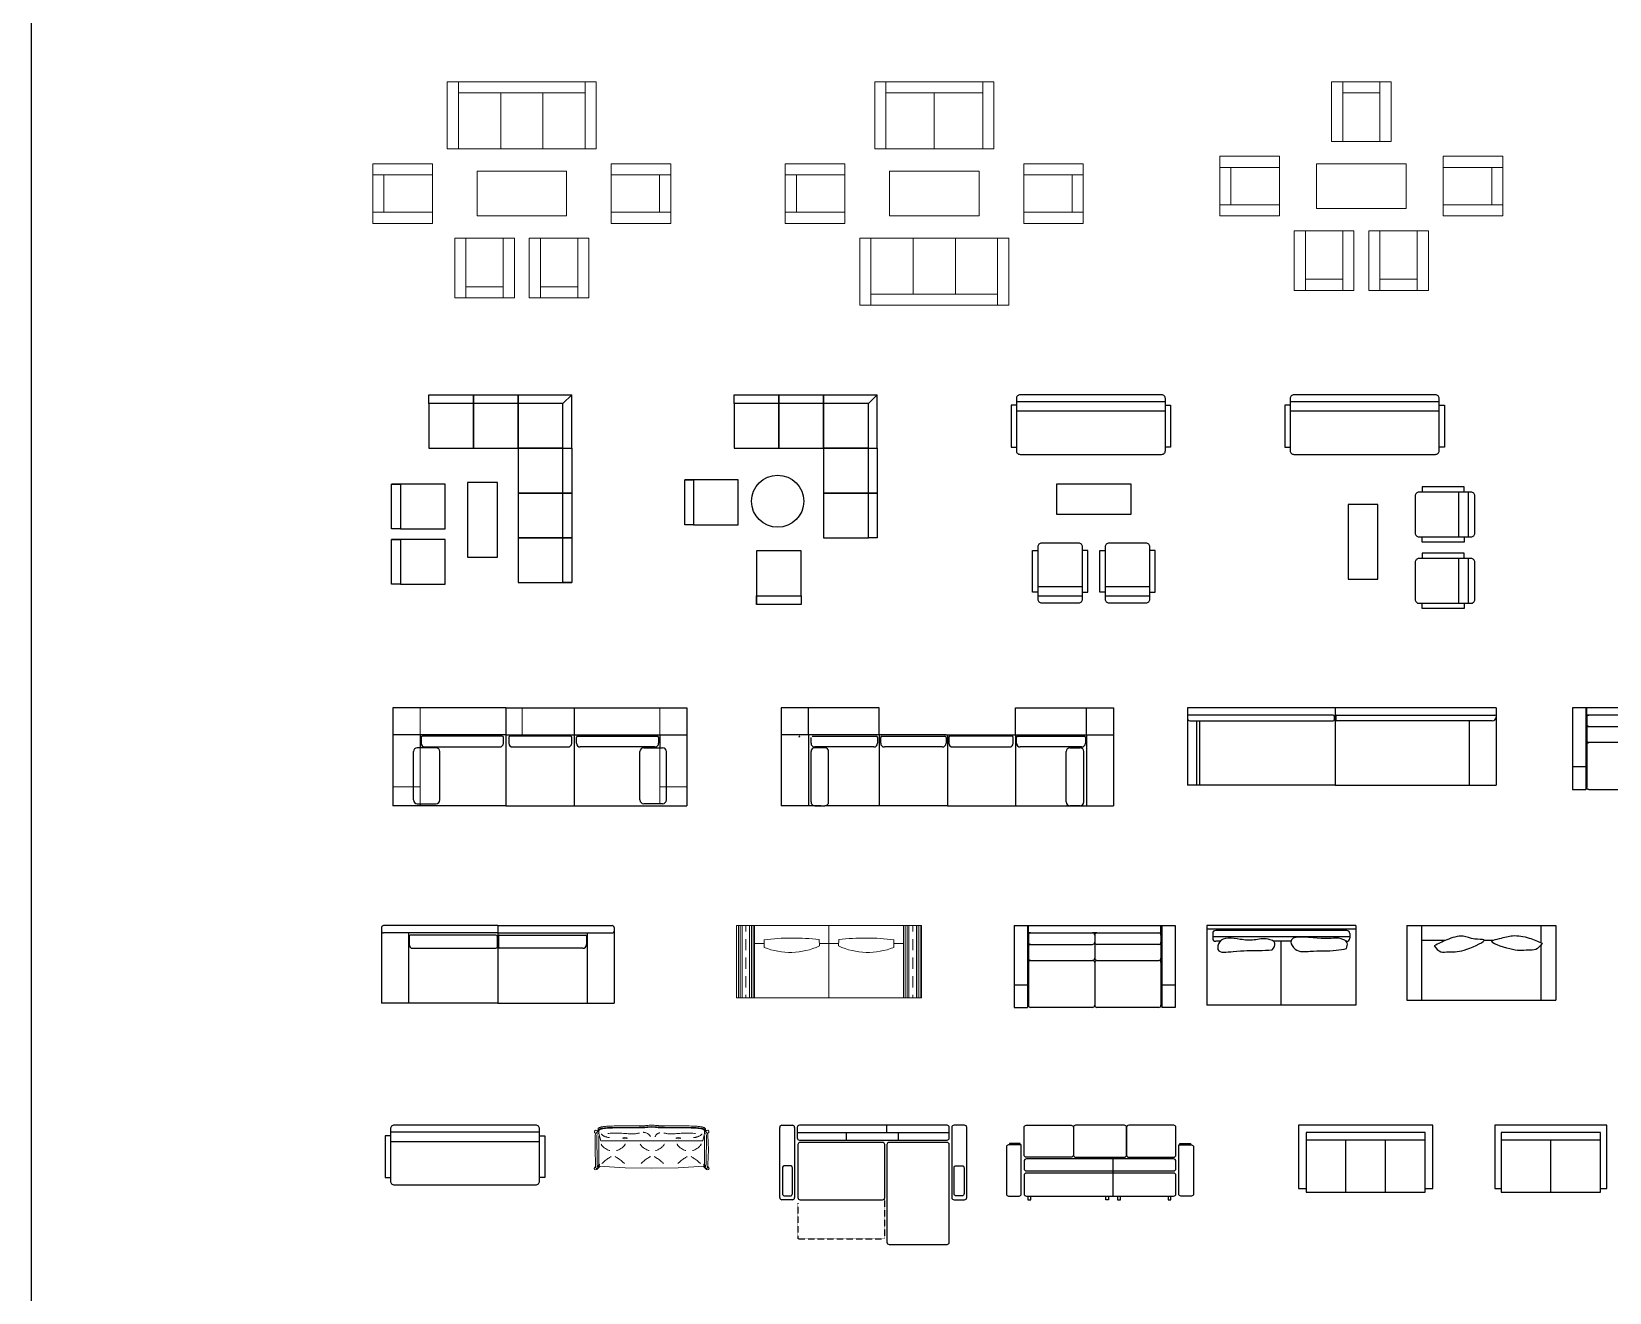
# Model space of a CAD drawing. Header units: millimetres. Extents: x 3103 to 179340, y -10977 to 70536.
# Drawn here: x 136416 to 157594, y 20307 to 37230 of the extents above; entities that cross this region are included whole.
import ezdxf

# ---------------------------------------------------------------- set-up
doc = ezdxf.new("R2010")
doc.units = ezdxf.units.MM
doc.header["$LTSCALE"] = 0.5
doc.linetypes.add('HIDDEN', pattern=[0.375, 0.25, -0.125])
doc.linetypes.add('JIS_02_2.0', pattern=[3, 2, -1])
doc.layers.add('AS-02', color=11, linetype='Continuous')
doc.layers.add('MEBEL', color=1, linetype='Continuous')
doc.layers.add('Интерьер - Мебель_Ном_пера__4', color=7, linetype='Continuous', lineweight=20, true_color=0x029e21)

# ---------------------------------------------------------------- blocks, each defined once
blk = doc.blocks.new('ZO_12')
at = {"layer": 'AS-02', "color": 11}
for p, q in [((-1919, 0), (-1319, 0)), ((-1919, -119), (-1919, 0)), ((-1319, -119), (-1319, 0)), ((-1319, 0), (-719, 0)), ((-1319, 0), (-1319, -119)), ((-719, -119), (-719, 0)), ((-719, 0), (0, 0)), ((-719, 0), (-719, -119)), ((0, 0), (-119, -119)), ((0, -719), (0, 0)), ((-119, -719), (0, -719)), ((-119, -719), (0, -719)), ((0, -719), (0, -1319)), ((-2584, -1744), (-2584, -1144)), ((-2584, -1144), (-2465, -1144)), ((-2465, -1144), (-2584, -1144)), ((-119, -1319), (0, -1319)), ((-119, -1319), (0, -1319)), ((0, -1319), (-119, -1319)), ((0, -1319), (0, -1919)), ((-2465, -1744), (-2584, -1744)), ((0, -1919), (-119, -1919)), ((-1622, -2697), (-1622, -2816)), ((-1622, -2816), (-1622, -2697)), ((-1022, -2697), (-1022, -2816)), ((-1022, -2816), (-1622, -2816))]:
    blk.add_line(p, q, dxfattribs=at)
for points in [[(-1919, -719), (-1319, -719), (-1319, -119), (-1919, -119)], [(-1319, -719), (-719, -719), (-719, -119), (-1319, -119)], [(-719, -719), (-119, -719), (-119, -119), (-719, -119)], [(-719, -719), (-719, -1319), (-119, -1319), (-119, -719)], [(-1865, -1744), (-1865, -1144), (-2465, -1144), (-2465, -1744)], [(-719, -1319), (-719, -1919), (-119, -1919), (-119, -1319)], [(-1022, -2097), (-1622, -2097), (-1622, -2697), (-1022, -2697)]]:
    blk.add_lwpolyline(points, close=True, dxfattribs=at)
blk.add_circle((-1336, -1429), 350, dxfattribs=at)
blk = doc.blocks.new('ZO_14')
at = {"layer": 'AS-02', "color": 11}
for p, q in [((-1071, -142), (-1071, -704)), ((-1000, -142), (-1071, -142)), ((-1000, -90), (1000, -90)), ((1000, -142), (1071, -142)), ((1071, -142), (1071, -704)), ((-1000, -218), (1000, -218)), ((-1071, -704), (-1000, -704)), ((1071, -704), (1000, -704)), ((773, -1236), (773, -1307)), ((1335, -1236), (773, -1236)), ((1335, -1307), (1335, -1236)), ((1260, -1307), (1260, -1907)), ((1388, -1307), (1388, -1907)), ((773, -1977), (773, -1907)), ((1335, -1977), (773, -1977)), ((1335, -1907), (1335, -1977)), ((1335, -2128), (773, -2128)), ((773, -2128), (773, -2199)), ((1260, -2199), (1260, -2799)), ((1335, -2199), (1335, -2128)), ((1388, -2199), (1388, -2799)), ((773, -2870), (773, -2799)), ((1335, -2870), (773, -2870)), ((1335, -2799), (1335, -2870))]:
    blk.add_line(p, q, dxfattribs=at)
for points in [[(-1000, -50), (-1000, -750, 0.414214), (-950, -800), (950, -800, 0.414214), (1000, -750), (1000, -50, 0.414214), (950, 0), (-950, 0, 0.414214)], [(1428, -1307), (728, -1307, 0.414214), (678, -1357), (678, -1857, 0.414214), (728, -1907), (1428, -1907, 0.414214), (1478, -1857), (1478, -1357, 0.414214)], [(1428, -2199), (728, -2199, 0.414214), (678, -2249), (678, -2749, 0.414214), (728, -2799), (1428, -2799, 0.414214), (1478, -2749), (1478, -2249, 0.414214)]]:
    blk.add_lwpolyline(points, format="xyb", close=True, dxfattribs=at)
blk.add_lwpolyline([(-223, -2475), (177, -2475), (177, -1475), (-223, -1475)], close=True, dxfattribs=at)
blk = doc.blocks.new('ZO_2')
at = {"layer": 'AS-02', "color": 11}
for p, q in [((-1000, -142), (-1071, -142)), ((-1071, -142), (-1071, -704)), ((-1000, -90), (1000, -90)), ((1000, -142), (1071, -142)), ((1071, -142), (1071, -704)), ((-1000, -218), (1000, -218)), ((-1071, -704), (-1000, -704)), ((1071, -704), (1000, -704))]:
    blk.add_line(p, q, dxfattribs=at)
blk.add_lwpolyline([(-1000, -50), (-1000, -750, 0.414214), (-950, -800), (950, -800, 0.414214), (1000, -750), (1000, -50, 0.414214), (950, 0), (-950, 0, 0.414214)], format="xyb", close=True, dxfattribs=at)
blk = doc.blocks.new('ZO_6')
at = {"layer": 'AS-02', "color": 11}
for p, q in [((-1919, -119), (-1919, 0)), ((-1919, 0), (-1319, 0)), ((-1319, 0), (-1319, -119)), ((-1319, 0), (-719, 0)), ((-1319, -119), (-1319, 0)), ((-719, 0), (-719, -119)), ((-719, 0), (0, 0)), ((-719, -119), (-719, 0)), ((0, 0), (-119, -119)), ((0, -719), (0, 0)), ((-119, -719), (0, -719)), ((-119, -719), (0, -719)), ((0, -719), (0, -1319)), ((-2300, -1199), (-2419, -1199)), ((-2419, -1199), (-2300, -1199)), ((-2419, -1799), (-2419, -1199)), ((0, -1319), (-119, -1319)), ((-119, -1319), (0, -1319)), ((-119, -1319), (0, -1319)), ((0, -1319), (0, -1919)), ((-2300, -1799), (-2419, -1799)), ((-2419, -2541), (-2419, -1941)), ((-2419, -1941), (-2300, -1941)), ((-2300, -1941), (-2419, -1941)), ((0, -1919), (-119, -1919)), ((-119, -1919), (0, -1919)), ((-119, -1919), (0, -1919)), ((0, -1919), (0, -2519)), ((-2300, -2541), (-2419, -2541)), ((0, -2519), (-119, -2519)), ((-119, -2519), (0, -2519))]:
    blk.add_line(p, q, dxfattribs=at)
for points in [[(-1919, -719), (-1319, -719), (-1319, -119), (-1919, -119)], [(-1319, -719), (-719, -719), (-719, -119), (-1319, -119)], [(-719, -719), (-119, -719), (-119, -119), (-719, -119)], [(-719, -719), (-719, -1319), (-119, -1319), (-119, -719)], [(-1700, -1799), (-1700, -1199), (-2300, -1199), (-2300, -1799)], [(-1398, -2180), (-998, -2180), (-998, -1180), (-1398, -1180)], [(-719, -1319), (-719, -1919), (-119, -1919), (-119, -1319)], [(-1700, -2541), (-1700, -1941), (-2300, -1941), (-2300, -2541)], [(-719, -1919), (-719, -2519), (-119, -2519), (-119, -1919)]]:
    blk.add_lwpolyline(points, close=True, dxfattribs=at)
blk = doc.blocks.new('ZO_8')
at = {"layer": 'AS-02', "color": 11}
for p, q in [((-1071, -142), (-1071, -704)), ((-1000, -142), (-1071, -142)), ((-1000, -90), (1000, -90)), ((1000, -142), (1071, -142)), ((1071, -142), (1071, -704)), ((-1000, -218), (1000, -218)), ((-1071, -704), (-1000, -704)), ((1071, -704), (1000, -704)), ((-783, -2089), (-712, -2089)), ((-783, -2651), (-783, -2089)), ((-41, -2089), (-112, -2089)), ((-41, -2651), (-41, -2089)), ((121, -2651), (121, -2089)), ((121, -2089), (192, -2089)), ((862, -2089), (792, -2089)), ((862, -2651), (862, -2089)), ((-712, -2651), (-783, -2651)), ((-112, -2576), (-712, -2576)), ((-112, -2703), (-712, -2703)), ((-112, -2651), (-41, -2651)), ((192, -2651), (121, -2651)), ((792, -2576), (192, -2576)), ((792, -2703), (192, -2703)), ((792, -2651), (862, -2651))]:
    blk.add_line(p, q, dxfattribs=at)
for points in [[(-1000, -50), (-1000, -750, 0.414214), (-950, -800), (950, -800, 0.414214), (1000, -750), (1000, -50, 0.414214), (950, 0), (-950, 0, 0.414214)], [(-112, -2743), (-112, -2043, 0.414214), (-162, -1993), (-662, -1993, 0.414214), (-712, -2043), (-712, -2743, 0.414214), (-662, -2793), (-162, -2793, 0.414214)], [(792, -2743), (792, -2043, 0.414214), (742, -1993), (242, -1993, 0.414214), (192, -2043), (192, -2743, 0.414214), (242, -2793), (742, -2793, 0.414214)]]:
    blk.add_lwpolyline(points, format="xyb", close=True, dxfattribs=at)
blk.add_lwpolyline([(539, -1602), (539, -1202), (-461, -1202), (-461, -1602)], close=True, dxfattribs=at)
blk = doc.blocks.new('66031 astor')
at = {"layer": 'MEBEL'}
for p, q in [((-503, 1031), (-503, 1070)), ((-473, 1100), (1478, 1100)), ((1287, 971), (1287, 1100)), ((1298, 1100), (1298, 0)), ((1478, 1100), (1478, 0)), ((-503, 971), (-503, 877)), ((-503, 877), (-503, 971)), ((-473, 1001), (368, 1001)), ((368, 1001), (1257, 1001)), ((532, 1001), (472, 1001)), ((502, 971), (502, 877)), ((502, 877), (502, 662)), ((1257, 1001), (1287, 1001)), ((1287, 971), (1287, 877)), ((1287, 877), (1287, 750)), ((-503, 750), (-503, 662)), ((-503, 817), (-503, 750)), ((-473, 847), (472, 847)), ((1287, 847), (532, 847)), ((1287, 750), (1287, 30)), ((-503, 602), (-503, 30)), ((-473, 632), (472, 632)), ((502, 602), (502, 30)), ((532, 632), (1257, 632)), ((1298, 305), (1478, 305)), ((472, 0), (-473, 0)), ((1257, 0), (532, 0)), ((1478, 0), (1298, 0))]:
    blk.add_line(p, q, dxfattribs=at)
for centre, start, end in [((-473, 1070), 90, 180), ((-473, 1031), 180, 270), ((-473, 971), 90, 180), ((-473, 877), 180, 270), ((472, 971), 0, 90), ((472, 877), 270, 0), ((532, 877), 180, 270), ((532, 971), 90, 180), ((1257, 877), 270, 0), ((1257, 971), 0, 90), ((-473, 817), 90, 180), ((-473, 662), 180, 270), ((472, 662), 270, 0), ((532, 662), 180, 270), ((1257, 662), 270, 0), ((-473, 602), 90, 180), ((472, 602), 0, 90), ((532, 602), 90, 180), ((1257, 602), 0, 90), ((-473, 30), 180, 270), ((472, 30), 270, 0), ((532, 30), 180, 270), ((1257, 30), 270, 0)]:
    blk.add_arc(centre, 30, start, end, dxfattribs=at)
blk = doc.blocks.new('66335+66336')
at = {"layer": 'MEBEL'}
for p, q in [((2000, 1070), (0, 1070)), ((0, 1070), (0, 0)), ((2000, 1070), (2000, 0)), ((2000, 1020), (0, 1020)), ((80, 964), (80, 899)), ((1920, 920), (80, 920)), ((1880, 1004), (120, 1004)), ((179, 859), (120, 859)), ((1129, 859), (893, 859)), ((1000, 0), (1000, 859)), ((1880, 859), (1869, 859)), ((1920, 964), (1920, 899)), ((2000, 0), (0, 0))]:
    blk.add_line(p, q, dxfattribs=at)
for centre, start, end in [((120, 964), 90, 180), ((120, 899), 180, 270), ((1880, 964), 0, 90), ((1880, 899), 270, 0)]:
    blk.add_arc(centre, 40, start, end, dxfattribs=at)
for points in [[(879, 744), (703, 735), (353, 722), (151, 749), (170, 846), (448, 884), (635, 876), (823, 887), (915, 832), (879, 744)], [(1877, 761), (1739, 738), (1389, 725), (1187, 753), (1129, 850), (1484, 900), (1670, 896), (1802, 893), (1884, 837), (1877, 761)]]:
    blk.add_spline(points, degree=3, dxfattribs=at)
blk = doc.blocks.new('66030 astor')
at = {"layer": 'MEBEL'}
for p, q in [((-635, 1100), (1525, 1100)), ((-635, 1100), (-635, 0)), ((-455, 1100), (-455, 0)), ((-445, 817), (-445, 1100)), ((1335, 971), (1335, 1100)), ((1345, 1100), (1345, 0)), ((1525, 1100), (1525, 0)), ((-415, 1001), (-445, 1001)), ((-445, 971), (-445, 877)), ((-415, 1001), (535, 1001)), ((475, 1001), (415, 1001)), ((445, 971), (445, 877)), ((445, 877), (445, 662)), ((535, 1001), (1335, 1001)), ((1305, 1001), (1335, 1001)), ((1335, 971), (1335, 877)), ((1335, 877), (1335, 750)), ((-445, 817), (-445, 750)), ((-445, 750), (-445, 30)), ((-415, 847), (415, 847)), ((1335, 847), (475, 847)), ((1335, 750), (1335, 30)), ((-415, 632), (415, 632)), ((445, 602), (445, 30)), ((475, 632), (1305, 632)), ((-635, 305), (-455, 305)), ((1345, 305), (1525, 305)), ((-635, 0), (-455, 0)), ((415, 0), (-415, 0)), ((1305, 0), (475, 0)), ((1525, 0), (1345, 0))]:
    blk.add_line(p, q, dxfattribs=at)
for centre, start, end in [((-415, 971), 90, 180), ((-415, 877), 180, 270), ((415, 971), 0, 90), ((415, 877), 270, 0), ((475, 971), 90, 180), ((475, 877), 180, 270), ((1305, 971), 0, 90), ((1305, 877), 270, 0), ((-415, 817), 90, 180), ((-415, 662), 180, 270), ((415, 662), 270, 0), ((475, 662), 180, 270), ((1305, 662), 270, 0), ((-415, 602), 90, 180), ((415, 602), 0, 90), ((475, 602), 90, 180), ((1305, 602), 0, 90), ((-415, 30), 180, 270), ((415, 30), 270, 0), ((475, 30), 180, 270), ((1305, 30), 270, 0)]:
    blk.add_arc(centre, 30, start, end, dxfattribs=at)
blk = doc.blocks.new('Комплект мягкой мебели 11')
at = {"layer": 'Интерьер - Мебель_Ном_пера__4', "linetype": 'Continuous'}
for p, q in [((1600, 1800), (-400, 1800)), ((-400, 1800), (-400, 900)), ((-250, 900), (-250, 1800)), ((1450, 900), (1450, 1800)), ((1600, 900), (1600, 1800)), ((-250, 1650), (1450, 1650)), ((317, 900), (317, 1650)), ((883, 900), (883, 1650)), ((-400, 900), (1600, 900)), ((-600, 700), (-1400, 700)), ((-1400, 700), (-1400, -100)), ((-600, -100), (-600, 700)), ((1800, 700), (1800, -100)), ((2600, 700), (1800, 700)), ((2600, -100), (2600, 700)), ((-600, 550), (-1400, 550)), ((-1250, 50), (-1250, 550)), ((1200, 600), (0, 600)), ((0, 600), (0, 0)), ((1200, 0), (1200, 600)), ((1800, 550), (2600, 550)), ((2450, 550), (2450, 50)), ((-600, 50), (-1400, 50)), ((0, 0), (1200, 0)), ((1800, 50), (2600, 50)), ((-1400, -100), (-600, -100)), ((1800, -100), (2600, -100)), ((-300, -300), (500, -300)), ((-300, -1100), (-300, -300)), ((-150, -300), (-150, -1100)), ((350, -300), (350, -1100)), ((500, -300), (500, -1100)), ((700, -300), (1500, -300)), ((700, -1100), (700, -300)), ((850, -300), (850, -1100)), ((1350, -300), (1350, -1100)), ((1500, -300), (1500, -1100)), ((-150, -950), (350, -950)), ((850, -950), (1350, -950)), ((500, -1100), (-300, -1100)), ((1500, -1100), (700, -1100))]:
    blk.add_line(p, q, dxfattribs=at)
blk = doc.blocks.new('Комплект мягкой мебели 11_2')
at = {"layer": 'Интерьер - Мебель_Ном_пера__4', "linetype": 'Continuous'}
for p, q in [((1000, 1700), (200, 1700)), ((200, 1700), (200, 900)), ((350, 900), (350, 1700)), ((850, 900), (850, 1700)), ((1000, 900), (1000, 1700)), ((350, 1550), (850, 1550)), ((200, 900), (1000, 900)), ((-500, 700), (-1300, 700)), ((-1300, 700), (-1300, -100)), ((-500, -100), (-500, 700)), ((1700, 700), (1700, -100)), ((2500, 700), (1700, 700)), ((2500, -100), (2500, 700)), ((-500, 550), (-1300, 550)), ((-1150, 50), (-1150, 550)), ((1200, 600), (0, 600)), ((0, 600), (0, 0)), ((1200, 0), (1200, 600)), ((1700, 550), (2500, 550)), ((2350, 550), (2350, 50)), ((-500, 50), (-1300, 50)), ((0, 0), (1200, 0)), ((1700, 50), (2500, 50)), ((-1300, -100), (-500, -100)), ((1700, -100), (2500, -100)), ((-300, -300), (500, -300)), ((-300, -1100), (-300, -300)), ((-150, -300), (-150, -1100)), ((350, -300), (350, -1100)), ((500, -300), (500, -1100)), ((700, -300), (1500, -300)), ((700, -1100), (700, -300)), ((850, -300), (850, -1100)), ((1350, -300), (1350, -1100)), ((1500, -300), (1500, -1100)), ((-150, -950), (350, -950)), ((850, -950), (1350, -950)), ((500, -1100), (-300, -1100)), ((1500, -1100), (700, -1100))]:
    blk.add_line(p, q, dxfattribs=at)
blk = doc.blocks.new('Комплект мягкой мебели 11_3')
at = {"layer": 'Интерьер - Мебель_Ном_пера__4', "linetype": 'Continuous'}
for p, q in [((1400, 1800), (-200, 1800)), ((-200, 1800), (-200, 900)), ((-50, 900), (-50, 1800)), ((1250, 900), (1250, 1800)), ((1400, 900), (1400, 1800)), ((-50, 1650), (1250, 1650)), ((600, 900), (600, 1650)), ((-200, 900), (1400, 900)), ((-600, 700), (-1400, 700)), ((-1400, 700), (-1400, -100)), ((-600, -100), (-600, 700)), ((1800, 700), (1800, -100)), ((2600, 700), (1800, 700)), ((2600, -100), (2600, 700)), ((-600, 550), (-1400, 550)), ((-1250, 50), (-1250, 550)), ((1200, 600), (0, 600)), ((0, 600), (0, 0)), ((1200, 0), (1200, 600)), ((1800, 550), (2600, 550)), ((2450, 550), (2450, 50)), ((-600, 50), (-1400, 50)), ((0, 0), (1200, 0)), ((1800, 50), (2600, 50)), ((-1400, -100), (-600, -100)), ((1800, -100), (2600, -100)), ((-400, -300), (1600, -300)), ((-400, -1200), (-400, -300)), ((-250, -300), (-250, -1200)), ((317, -300), (317, -1050)), ((883, -300), (883, -1050)), ((1450, -300), (1450, -1200)), ((1600, -300), (1600, -1200)), ((-250, -1050), (1450, -1050)), ((1600, -1200), (-400, -1200))]:
    blk.add_line(p, q, dxfattribs=at)
blk = doc.blocks.new('div 12')
at = {"layer": 'MEBEL'}
for p, q in [((1315, 0), (0, 0)), ((0, 0), (0, -1315)), ((3145, 0), (4460, 0)), ((4460, 0), (4460, -1315)), ((365, -365), (365, 0)), ((1315, -365), (1315, 0)), ((3145, -365), (3145, 0)), ((4095, -365), (4095, 0)), ((365, -365), (0, -365)), ((2214, -365), (365, -365)), ((365, -365), (365, -1315)), ((399, -477), (399, -398)), ((414, -383), (1278, -383)), ((1293, -398), (1293, -477)), ((1315, -365), (1315, -1315)), ((1334, -477), (1334, -398)), ((1349, -383), (2196, -383)), ((2211, -398), (2211, -477)), ((2214, -365), (3145, -365)), ((2230, -365), (2230, -1315)), ((2249, -398), (2249, -477)), ((3099, -383), (2264, -383)), ((3114, -477), (3114, -398)), ((3145, -365), (4095, -365)), ((3145, -365), (3145, -1315)), ((3156, -477), (3156, -398)), ((3171, -383), (4066, -383)), ((4081, -398), (4081, -477)), ((4095, -365), (4095, -1315)), ((4095, -365), (4460, -365)), ((399, -1265), (399, -589)), ((1243, -527), (449, -527)), ((586, -539), (449, -539)), ((636, -1265), (636, -589)), ((2161, -527), (1384, -527)), ((2299, -527), (3064, -527)), ((4031, -527), (3206, -527)), ((3824, -1265), (3824, -589)), ((3874, -539), (4011, -539)), ((4061, -1265), (4061, -589)), ((365, -1315), (0, -1315)), ((530, -1315), (365, -1315)), ((449, -1315), (586, -1315)), ((2230, -1315), (586, -1315)), ((2230, -1315), (3145, -1315)), ((3145, -1315), (4095, -1315)), ((4011, -1315), (3874, -1315)), ((3930, -1315), (4095, -1315)), ((4095, -1315), (4460, -1315))]:
    blk.add_line(p, q, dxfattribs=at)
for centre, radius, start, end in [((249, -398), 15, 90, 180), ((1278, -398), 15, 0, 90), ((1349, -398), 15, 90, 180), ((2196, -398), 15, 0, 90), ((2264, -398), 15, 90, 180), ((3099, -398), 15, 0, 90), ((3171, -398), 15, 90, 180), ((4066, -398), 15, 0, 90), ((449, -477), 50, 180, 270), ((449, -589), 50, 90, 180), ((586, -589), 50, 0, 90), ((1243, -477), 50, 270, 0), ((1384, -477), 50, 180, 270), ((2161, -477), 50, 270, 0), ((2299, -477), 50, 180, 270), ((3064, -477), 50, 270, 0), ((3206, -477), 50, 180, 270), ((3874, -589), 50, 90, 180), ((4011, -589), 50, 0, 90), ((4031, -477), 50, 270, 0), ((449, -1265), 50, 180, 270), ((586, -1265), 50, 270, 0), ((3874, -1265), 50, 180, 270), ((4011, -1265), 50, 270, 0)]:
    blk.add_arc(centre, radius, start, end, dxfattribs=at)
blk = doc.blocks.new('div 13')
at = {"layer": 'MEBEL'}
for p, q in [((1515, 0), (0, 0)), ((0, 0), (0, -1315)), ((2430, 0), (3945, 0)), ((3945, 0), (3945, -1315)), ((1515, 0), (1515, -1315)), ((1515, 0), (2430, 0)), ((2430, 0), (2430, -1315)), ((1515, -365), (0, -365)), ((365, -365), (365, -539)), ((379, -398), (379, -477)), ((1467, -383), (394, -383)), ((1482, -477), (1482, -398)), ((1515, -365), (2430, -365)), ((1554, -398), (1554, -477)), ((2384, -383), (1569, -383)), ((2399, -477), (2399, -398)), ((2430, -365), (3945, -365)), ((2463, -477), (2463, -398)), ((2478, -383), (3551, -383)), ((3566, -398), (3566, -477)), ((3580, -365), (3580, -539)), ((275, -1238), (275, -589)), ((580, -539), (325, -539)), ((429, -527), (1432, -527)), ((630, -1238), (630, -589)), ((1604, -527), (2349, -527)), ((3516, -527), (2513, -527)), ((3315, -1238), (3315, -589)), ((3365, -539), (3620, -539)), ((3670, -1238), (3670, -589)), ((1515, -1315), (0, -1315)), ((325, -1288), (580, -1288)), ((365, -1288), (365, -1315)), ((1515, -1315), (2430, -1315)), ((2430, -1315), (3945, -1315)), ((3620, -1288), (3365, -1288))]:
    blk.add_line(p, q, dxfattribs=at)
at = {"layer": 'MEBEL', "linetype": 'HIDDEN', "lineweight": 0, "ltscale": 15}
for p, q in [((365, -365), (365, 0)), ((1735, 0), (1735, -365)), ((3580, -365), (3580, 0)), ((365, -539), (365, -1288)), ((3580, -539), (3580, -1288)), ((365, -1062), (0, -1062)), ((3580, -1062), (3945, -1062))]:
    blk.add_line(p, q, dxfattribs=at)
at = {"layer": 'MEBEL'}
for centre, radius, start, end in [((394, -398), 15, 90, 180), ((1467, -398), 15, 0, 90), ((1569, -398), 15, 90, 180), ((2384, -398), 15, 0, 90), ((2478, -398), 15, 90, 180), ((3551, -398), 15, 0, 90), ((325, -589), 50, 90, 180), ((429, -477), 50, 180, 270), ((580, -589), 50, 0, 90), ((1432, -477), 50, 270, 0), ((1604, -477), 50, 180, 270), ((2349, -477), 50, 270, 0), ((2513, -477), 50, 180, 270), ((3365, -589), 50, 90, 180), ((3516, -477), 50, 270, 0), ((3620, -589), 50, 0, 90), ((325, -1238), 50, 180, 270), ((580, -1238), 50, 270, 0), ((3365, -1238), 50, 180, 270), ((3620, -1238), 50, 270, 0)]:
    blk.add_arc(centre, radius, start, end, dxfattribs=at)
blk = doc.blocks.new('div 14')
at = {"layer": 'MEBEL'}
for p, q in [((4140, 0), (0, 0)), ((0, 0), (0, -1040)), ((4140, 0), (4140, -1040)), ((0, -99), (0, -144)), ((1955, -99), (0, -99)), ((30, -177), (1955, -177)), ((119, -177), (119, -1040)), ((162, -177), (162, -1040)), ((1970, -114), (1970, -162)), ((1980, 0), (1980, -1040)), ((1980, 0), (1980, -1040)), ((1990, -114), (1990, -162)), ((2005, -99), (4125, -99)), ((4090, -177), (2005, -177)), ((3780, -177), (3780, -1040)), ((4140, -114), (4140, -127)), ((360, -1040), (0, -1040)), ((1980, -1040), (360, -1040)), ((1980, -1040), (3780, -1040)), ((3780, -1040), (4140, -1040))]:
    blk.add_line(p, q, dxfattribs=at)
for centre, radius, start, end in [((36, -141), 36.4, 185.5527, 260.5152), ((1955, -114), 15, 0, 90), ((1955, -162), 15, 270, 0), ((2005, -114), 15, 90, 180), ((2005, -162), 15, 180, 270), ((4090, -127), 50, 270, 0), ((4125, -114), 15, 0, 90)]:
    blk.add_arc(centre, radius, start, end, dxfattribs=at)
blk = doc.blocks.new('div 17')
at = {"layer": 'MEBEL'}
for p, q in [((0, 1015), (0, 966)), ((0, 966), (0, 0)), ((1560, 1040), (25, 1040)), ((1560, 941), (25, 941)), ((360, 941), (360, 0)), ((369, 897), (369, 784)), ((1535, 912), (384, 912)), ((1550, 897), (1550, 749)), ((1560, 1040), (1560, 0)), ((1560, 1040), (3095, 1040)), ((1560, 1040), (1560, 0)), ((1560, 941), (3095, 941)), ((1570, 897), (1570, 749)), ((1585, 912), (2736, 912)), ((2751, 897), (2751, 784)), ((2760, 941), (2760, 0)), ((3120, 1015), (3120, 966)), ((3120, 966), (3120, 0)), ((419, 734), (1535, 734)), ((2701, 734), (1585, 734)), ((360, 0), (0, 0)), ((1560, 0), (360, 0)), ((1560, 0), (2760, 0)), ((2760, 0), (3120, 0))]:
    blk.add_line(p, q, dxfattribs=at)
for centre, radius, start, end in [((25, 1015), 25, 90, 180), ((25, 966), 25, 180, 270), ((384, 897), 15, 90, 180), ((1535, 897), 15, 0, 90), ((1585, 897), 15, 90, 180), ((2736, 897), 15, 0, 90), ((3095, 1015), 25, 0, 90), ((3095, 966), 25, 270, 0), ((419, 784), 50, 180, 270), ((1535, 749), 15, 270, 0), ((1585, 749), 15, 180, 270), ((2701, 784), 50, 270, 0)]:
    blk.add_arc(centre, radius, start, end, dxfattribs=at)
blk = doc.blocks.new('div 23')
at = {"layer": 'MEBEL', "linetype": 'Continuous', "lineweight": 0}
for p, q in [((-775, -97), (-759, -113)), ((-726, -90), (-746, -69)), ((-744, -136), (-744, -134)), ((-744, -136), (-742, -525)), ((-727, -47), (-727, -66)), ((-716, -89), (-727, -66)), ((-717, -525), (-717, -144)), ((-717, -144), (-717, -525)), ((-717, -525), (-717, -144)), ((-716, -110), (-716, -74)), ((-693, -210), (-716, -110)), ((678, -210), (-693, -210)), ((678, -210), (701, -110)), ((699, -525), (699, -144)), ((701, -89), (712, -66)), ((701, -110), (701, -74)), ((701, -89), (701, -89)), ((701, -89), (701, -89)), ((701, -110), (701, -109)), ((701, -109), (701, -110)), ((708, -90), (728, -69)), ((712, -47), (712, -66)), ((724, -525), (726, -136)), ((757, -97), (741, -113)), ((-773, -566), (-761, -554)), ((-773, -566), (-761, -554)), ((-764, -528), (-757, -567)), ((-758, -567), (-752, -579)), ((-746, -595), (-701, -551)), ((-742, -524), (-734, -567)), ((-717, -525), (-734, -567)), ((-730, -579), (-722, -566)), ((-709, -532), (-723, -566)), ((-717, -525), (-709, -525)), ((-717, -549), (-716, -549)), ((-716, -549), (-716, -549)), ((-709, -532), (-709, -525)), ((728, -595), (683, -551)), ((728, -595), (683, -551)), ((691, -532), (691, -525)), ((699, -525), (691, -525)), ((705, -566), (691, -532)), ((716, -567), (699, -525)), ((716, -567), (699, -525)), ((704, -566), (712, -579)), ((716, -567), (724, -524)), ((734, -579), (740, -567)), ((739, -567), (746, -528)), ((755, -566), (743, -554)), ((755, -566), (743, -554))]:
    blk.add_line(p, q, dxfattribs=at)
for points in [[(-101, -8), (-99, -7), (-93, -6), (-84, -5), (-72, -4), (-58, -2), (-43, -1), (-26, 0), (-9, 0), (9, 0), (26, -1), (42, -2), (56, -4), (68, -5), (78, -6), (84, -7), (86, -8)], [(-746, -69), (-764, -66), (-778, -78), (-775, -97)], [(-765, -134), (-769, -331), (-764, -528)], [(-716, -89), (-740, -94), (-758, -111), (-765, -134)], [(-716, -110), (-736, -116), (-744, -136)], [(-101, -8), (-106, -8), (-122, -8), (-146, -8), (-178, -9), (-216, -9), (-258, -9), (-303, -10), (-349, -9), (-376, -9), (-403, -9), (-429, -9), (-456, -9), (-483, -9), (-510, -10), (-536, -11), (-563, -12), (-576, -12), (-589, -13), (-602, -14), (-615, -15), (-628, -16), (-641, -18), (-653, -19), (-666, -21), (-670, -22), (-674, -23), (-678, -23), (-681, -24), (-685, -25), (-689, -26), (-693, -27), (-696, -28), (-699, -29), (-702, -30), (-704, -30), (-707, -31), (-709, -32), (-712, -33), (-714, -34), (-717, -36), (-718, -36), (-719, -37), (-720, -37), (-721, -38), (-722, -39), (-723, -39), (-724, -40), (-724, -41), (-725, -42), (-726, -43), (-726, -44), (-727, -45), (-727, -45), (-727, -46), (-727, -46), (-727, -47)], [(-101, -27), (-106, -27), (-122, -28), (-146, -28), (-178, -28), (-216, -29), (-258, -29), (-303, -29), (-349, -29), (-376, -29), (-403, -29), (-429, -29), (-456, -29), (-483, -29), (-510, -29), (-536, -30), (-563, -31), (-576, -32), (-589, -32), (-602, -33), (-615, -34), (-628, -36), (-641, -37), (-653, -39), (-666, -41), (-670, -42), (-674, -42), (-678, -43), (-681, -44), (-685, -45), (-689, -45), (-693, -46), (-696, -47), (-699, -48), (-702, -49), (-704, -50), (-707, -51), (-709, -52), (-712, -53), (-714, -54), (-717, -55), (-718, -56), (-719, -56), (-720, -57), (-721, -57), (-722, -58), (-723, -59), (-724, -60), (-724, -60), (-725, -61), (-726, -62), (-726, -63), (-727, -64), (-727, -65), (-727, -66), (-727, -66), (-727, -66)], [(-716, -74), (-716, -73), (-715, -73), (-715, -72), (-714, -71), (-713, -69), (-712, -68), (-711, -66), (-709, -64), (-707, -62), (-705, -60), (-703, -59), (-701, -57), (-699, -56), (-698, -56), (-697, -55), (-696, -55)], [(-101, -35), (-106, -35), (-122, -35), (-146, -35), (-178, -36), (-216, -36), (-258, -36), (-303, -37), (-349, -36), (-376, -36), (-403, -36), (-429, -36), (-456, -36), (-483, -36), (-510, -37), (-536, -38), (-563, -39), (-576, -39), (-589, -40), (-602, -41), (-615, -42), (-628, -43), (-641, -45), (-653, -46), (-666, -48), (-670, -49), (-674, -50), (-678, -50), (-681, -51), (-685, -52), (-689, -53), (-693, -54), (-696, -55)], [(-686, -120), (-685, -121), (-683, -122), (-679, -125), (-675, -129), (-669, -133), (-663, -137), (-656, -141), (-649, -145), (-643, -148), (-637, -151), (-630, -154), (-624, -156), (-617, -158), (-611, -160), (-604, -161), (-597, -163), (-593, -163), (-588, -164), (-584, -165), (-580, -166), (-577, -166), (-575, -166), (-573, -167), (-573, -167)], [(-599, -112), (-595, -111), (-583, -111), (-564, -109), (-539, -108), (-510, -107), (-478, -107), (-443, -107), (-407, -108), (-386, -110), (-365, -111), (-344, -113), (-323, -115), (-302, -116), (-281, -116), (-260, -116), (-238, -115), (-226, -114), (-214, -112), (-203, -111), (-193, -109), (-184, -107), (-178, -106), (-174, -105), (-172, -105)], [(-121, -95), (-119, -95), (-114, -96), (-106, -97), (-97, -99), (-86, -103), (-75, -107), (-63, -113), (-52, -121), (-46, -126), (-41, -131), (-37, -136), (-33, -140), (-30, -144), (-27, -147), (-26, -150), (-25, -150)], [(-101, -27), (-99, -27), (-93, -26), (-84, -25), (-72, -23), (-58, -22), (-43, -21), (-26, -20), (-9, -19), (9, -20), (26, -21), (42, -22), (56, -23), (68, -25), (78, -26), (84, -27), (86, -27)], [(-101, -35), (-99, -34), (-93, -33), (-84, -32), (-72, -31), (-58, -29), (-43, -28), (-26, -27), (-9, -27), (9, -27), (26, -28), (42, -29), (56, -31), (68, -32), (78, -33), (84, -34), (86, -35)], [(37, -154), (37, -153), (39, -150), (41, -146), (43, -141), (47, -135), (52, -129), (57, -123), (63, -118), (69, -114), (76, -110), (82, -107), (87, -105), (92, -103), (96, -102), (98, -102), (99, -102)], [(86, -8), (91, -8), (107, -8), (132, -8), (163, -9), (201, -9), (243, -9), (288, -10), (334, -9), (361, -9), (388, -9), (415, -9), (441, -9), (468, -9), (495, -10), (522, -11), (548, -12), (561, -12), (574, -13), (587, -14), (600, -15), (613, -16), (626, -18), (639, -19), (651, -21), (655, -22), (659, -23), (663, -23), (667, -24), (670, -25), (674, -26), (678, -27), (681, -28), (684, -29), (687, -30), (689, -30), (692, -31), (694, -32), (697, -33), (699, -34), (702, -36), (703, -36), (704, -37), (705, -37), (706, -38), (707, -39), (708, -39), (709, -40), (710, -41), (710, -42), (711, -43), (711, -44), (712, -45), (712, -45), (712, -46), (712, -46), (712, -47)], [(86, -27), (91, -27), (107, -28), (132, -28), (163, -28), (201, -29), (243, -29), (288, -29), (334, -29), (361, -29), (388, -29), (415, -29), (441, -29), (468, -29), (495, -29), (522, -30), (548, -31), (561, -32), (574, -32), (587, -33), (600, -34), (613, -36), (626, -37), (639, -39), (651, -41), (655, -42), (659, -42), (663, -43), (667, -44), (670, -45), (674, -45), (678, -46), (681, -47), (684, -48), (687, -49), (689, -50), (692, -51), (694, -52), (697, -53), (699, -54), (702, -55), (703, -56), (704, -56), (705, -57), (706, -57), (707, -58), (708, -59), (709, -60), (710, -60), (710, -61), (711, -62), (711, -63), (712, -64), (712, -65), (712, -66), (712, -66), (712, -66)], [(86, -35), (91, -35), (107, -35), (132, -35), (163, -36), (201, -36), (243, -36), (288, -37), (334, -36), (361, -36), (388, -36), (415, -36), (441, -36), (468, -36), (495, -37), (522, -38), (548, -39), (561, -39), (574, -40), (587, -41), (600, -42), (613, -43), (626, -45), (639, -46), (651, -48), (655, -49), (659, -50), (663, -50), (667, -51), (670, -52), (674, -53), (678, -54), (681, -55)], [(581, -112), (577, -111), (565, -111), (546, -109), (521, -108), (492, -107), (460, -107), (425, -107), (389, -108), (368, -110), (347, -111), (326, -113), (305, -115), (284, -116), (263, -116), (242, -116), (221, -115), (208, -114), (196, -112), (185, -111), (175, -109), (166, -107), (160, -106), (156, -105), (154, -105)], [(668, -120), (667, -121), (665, -122), (661, -125), (657, -129), (651, -133), (645, -137), (638, -141), (631, -145), (625, -148), (619, -151), (612, -154), (606, -156), (599, -158), (593, -160), (586, -161), (579, -163), (575, -163), (570, -164), (566, -165), (562, -166), (559, -166), (557, -166), (555, -167), (555, -167)], [(701, -74), (701, -73), (700, -73), (700, -72), (699, -71), (698, -69), (697, -68), (696, -66), (695, -64), (692, -62), (690, -60), (688, -59), (686, -57), (684, -56), (683, -56), (682, -55), (681, -55)], [(747, -134), (741, -112), (724, -95), (701, -89)], [(726, -136), (719, -117), (701, -110)], [(757, -97), (760, -78), (747, -66), (728, -69)], [(746, -528), (752, -331), (747, -134)], [(-569, -340), (-571, -340), (-578, -338), (-588, -335), (-600, -330), (-614, -323), (-629, -315), (-645, -304), (-659, -292), (-665, -285), (-671, -278), (-676, -272), (-680, -266), (-684, -261), (-686, -256), (-688, -254), (-688, -253)], [(-677, -516), (-675, -515), (-672, -511), (-666, -506), (-659, -500), (-651, -493), (-641, -484), (-631, -476), (-620, -467), (-607, -458), (-595, -449), (-583, -441), (-573, -434), (-564, -428), (-557, -424), (-552, -421), (-551, -420)], [(-374, -516), (-375, -515), (-378, -511), (-384, -506), (-391, -500), (-400, -493), (-409, -484), (-420, -476), (-431, -467), (-443, -458), (-455, -449), (-467, -441), (-477, -434), (-486, -428), (-493, -424), (-498, -421), (-499, -420)], [(-482, -340), (-479, -340), (-473, -338), (-463, -335), (-450, -330), (-436, -323), (-421, -315), (-406, -304), (-391, -292), (-385, -285), (-379, -278), (-374, -272), (-370, -266), (-367, -261), (-364, -256), (-362, -254), (-362, -253)], [(-43, -340), (-46, -340), (-52, -338), (-62, -335), (-75, -330), (-89, -323), (-104, -315), (-119, -304), (-134, -292), (-140, -285), (-146, -278), (-151, -272), (-155, -266), (-158, -261), (-161, -256), (-163, -254), (-163, -253)], [(-151, -516), (-150, -515), (-147, -511), (-141, -506), (-134, -500), (-125, -493), (-116, -484), (-105, -476), (-94, -467), (-82, -458), (-70, -449), (-58, -441), (-48, -434), (-39, -428), (-32, -424), (-27, -421), (-25, -420)], [(152, -516), (150, -515), (147, -511), (142, -506), (134, -500), (126, -493), (116, -484), (106, -476), (95, -467), (82, -458), (70, -449), (58, -441), (48, -434), (39, -428), (32, -424), (27, -421), (26, -420)], [(44, -340), (46, -340), (53, -338), (63, -335), (75, -330), (89, -323), (104, -315), (120, -304), (134, -292), (140, -285), (146, -278), (151, -272), (155, -266), (159, -261), (161, -256), (163, -254), (164, -253)], [(451, -340), (449, -340), (442, -338), (432, -335), (420, -330), (405, -323), (390, -315), (375, -304), (361, -292), (354, -285), (349, -278), (344, -272), (339, -266), (336, -261), (333, -256), (332, -254), (331, -253)], [(343, -516), (344, -515), (348, -511), (353, -506), (360, -500), (369, -493), (379, -484), (389, -476), (400, -467), (412, -458), (425, -449), (436, -441), (447, -434), (456, -428), (463, -424), (467, -421), (469, -420)], [(646, -516), (645, -515), (641, -511), (636, -506), (629, -500), (620, -493), (610, -484), (600, -476), (589, -467), (577, -458), (564, -449), (553, -441), (542, -434), (533, -428), (526, -424), (522, -421), (520, -420)], [(538, -340), (540, -340), (547, -338), (557, -335), (569, -330), (584, -323), (599, -315), (614, -304), (628, -292), (635, -285), (640, -278), (645, -272), (650, -266), (653, -261), (656, -256), (657, -254), (658, -253)], [(-773, -566), (-779, -580), (-774, -593), (-761, -600), (-746, -595)], [(-752, -579), (-741, -583), (-730, -579)], [(-717, -549), (-363, -571), (-9, -578), (345, -571), (698, -549)], [(712, -579), (723, -583), (734, -579)], [(728, -595), (743, -600), (756, -593), (761, -580), (755, -566)]]:
    blk.add_lwpolyline(points, dxfattribs=at)
for points in [[(-367, -181), (-344, -178), (-335, -173), (-344, -168), (-367, -166), (-390, -168), (-399, -173), (-390, -178)], [(349, -166), (326, -168), (317, -173), (326, -178), (349, -181), (372, -178), (381, -173), (372, -168)]]:
    blk.add_lwpolyline(points, close=True, dxfattribs=at)
blk = doc.blocks.new('div 24')
at = {"layer": 'MEBEL'}
for p, q in [((0, 0), (2000, 0)), ((0, 0), (0, -1000)), ((200, 0), (200, -200)), ((1800, 0), (1800, -228)), ((2000, 0), (2000, -1000)), ((200, -200), (200, -1000)), ((520, -200), (200, -200)), ((1157, -200), (1039, -200)), ((1800, -260), (1800, -1000)), ((0, -1000), (2000, -1000))]:
    blk.add_line(p, q, dxfattribs=at)
for points in [[(369, -272), (537, -193), (756, -145), (914, -182), (1034, -193), (808, -317), (676, -350), (560, -353), (459, -352), (369, -272)], [(1817, -236), (1644, -169), (1422, -137), (1246, -175), (1147, -206), (1383, -313), (1516, -336), (1632, -330), (1733, -322), (1817, -236)]]:
    blk.add_spline(points, degree=3, dxfattribs=at)
blk = doc.blocks.new('div 25')
at = {"layer": 'MEBEL', "lineweight": 5}
h = blk.add_hatch(dxfattribs=at)
h.set_pattern_fill('CLAY', color=256, angle=360, style=0)
h.set_pattern_definition([(270, (-26147.96, 7300.55), (150, 1e-11), []), (270, (-26122.96, 7300.55), (150, 1e-11), []), (270, (-26097.96, 7300.55), (150, 1e-11), []), (270, (-26047.96, 7300.55), (150, 1e-11), [150, -100])])
h.paths.add_polyline_path([(240, 0), (0, 0), (0, -970), (240, -970)])
h = blk.add_hatch(dxfattribs=at)
h.set_pattern_fill('CLAY', color=256, angle=360, style=0)
h.set_pattern_definition([(270, (-23907.96, 7300.55), (150, 1e-11), []), (270, (-23882.96, 7300.55), (150, 1e-11), []), (270, (-23857.96, 7300.55), (150, 1e-11), []), (270, (-23807.96, 7300.55), (150, 1e-11), [150, -100])])
h.paths.add_polyline_path([(2480, 0), (2240, 0), (2240, -970), (2480, -970)])
for p, q in [((369, -190), (369, -293)), ((1109, -189), (1112, -274)), ((1371, -189), (1368, -274)), ((2111, -190), (2111, -293)), ((369, -242), (240, -242)), ((1240, -240), (1111, -240)), ((1240, -240), (1369, -240)), ((2111, -242), (2240, -242))]:
    blk.add_line(p, q, dxfattribs=at)
for points in [[(0, 0), (240, 0), (240, -970), (0, -970)], [(2240, 0), (2240, -970), (1240, -970), (1240, 0)], [(2240, 0), (2480, 0), (2480, -970), (2240, -970)], [(1240, 0), (1240, -970), (240, -970), (240, 0)]]:
    blk.add_lwpolyline(points, close=True, dxfattribs=at)
for centre, radius, start, end in [((746, -3296), 3128, 83.3368, 96.937), ((1734, -3296), 3128, 83.063, 96.6632), ((719, 579), 940, 248.1284, 294.7713), ((1761, 579), 940, 245.2287, 291.8716)]:
    blk.add_arc(centre, radius, start, end, dxfattribs=at)
blk = doc.blocks.new('div 27')
at = {"layer": 'MEBEL'}
for p, q in [((-243, 1525), (-243, 1525)), ((-243, 555), (-243, 1495)), ((-213, 1525), (-73, 1525)), ((-43, 1495), (-43, 555)), ((1196, 1425), (1196, 1525)), ((2066, 1495), (2066, 555)), ((2236, 1525), (2096, 1525)), ((2266, 1525), (2266, 1525)), ((2266, 555), (2266, 1495)), ((-9, 1425), (2032, 1425)), ((654, 1325), (654, 1425)), ((1349, 1325), (1349, 1425)), ((-73, 525), (-213, 525)), ((2096, 525), (2236, 525))]:
    blk.add_line(p, q, dxfattribs=at)
for points in [[(-9, 1495), (-9, 1355, 0.414214), (21, 1325), (2002, 1325, 0.414214), (2032, 1355), (2032, 1495, 0.414214), (2002, 1525), (21, 1525, 0.414214)], [(1137, 1294), (30, 1294, 0.414214), (0, 1264), (0, 555, 0.414214), (30, 525), (1137, 525, 0.414214), (1167, 555), (1167, 1264, 0.414214)], [(2002, 1294), (1226, 1294, 0.414214), (1196, 1264), (1196, -45, 0.414214), (1226, -75), (2002, -75, 0.414214), (2032, -45), (2032, 1264, 0.414214)], [(-103, 982), (-178, 982, 0.414214), (-208, 952), (-208, 607, 0.414214), (-178, 577), (-103, 577, 0.414214), (-73, 607), (-73, 952, 0.414214)], [(2126, 982), (2201, 982, -0.414214), (2231, 952), (2231, 607, -0.414214), (2201, 577), (2126, 577, -0.414214), (2096, 607), (2096, 952, -0.414214)]]:
    blk.add_lwpolyline(points, format="xyb", close=True, dxfattribs=at)
at = {"layer": 'MEBEL', "linetype": 'JIS_02_2.0', "ltscale": 0.5}
blk.add_lwpolyline([(0, 478), (0, 0), (1167, 0), (1167, 555)], dxfattribs=at)
at = {"layer": 'MEBEL'}
for centre, start, end in [((-213, 1495), 90, 180), ((-73, 1495), 0, 90), ((2096, 1495), 90, 180), ((2236, 1495), 0, 90), ((-213, 555), 180, 270), ((-73, 555), 270, 0), ((2096, 555), 180, 270), ((2236, 555), 270, 0)]:
    blk.add_arc(centre, 30, start, end, dxfattribs=at)
blk = doc.blocks.new('div 27 fas')
at = {"layer": 'MEBEL'}
for p, q in [((-31810, -26778), (-31810, -26280)), ((-32953, -26778), (-32953, -26830)), ((-32953, -26830), (-32916, -26830)), ((-32916, -26830), (-32916, -26778)), ((-31907, -26830), (-31907, -26778)), ((-31870, -26830), (-31907, -26830)), ((-31870, -26778), (-31870, -26830)), ((-31750, -26778), (-31750, -26830)), ((-31750, -26830), (-31713, -26830)), ((-31713, -26830), (-31713, -26778)), ((-31071, -26778), (-31071, -26830)), ((-31071, -26830), (-31034, -26830)), ((-31034, -26830), (-31034, -26778))]:
    blk.add_line(p, q, dxfattribs=at)
for points in [[(-32374, -26257), (-32976, -26257, -0.414214), (-33006, -26227), (-33006, -25856, -0.414214), (-32976, -25826), (-32374, -25826, -0.414214), (-32344, -25856), (-32344, -26227, -0.414214)], [(-32314, -26257), (-31659, -26257, 0.414214), (-31629, -26227), (-31629, -25856, 0.414214), (-31659, -25826), (-32314, -25826, 0.414214), (-32344, -25856), (-32344, -26227, 0.414214)], [(-31599, -26257), (-30997, -26257, 0.414214), (-30967, -26227), (-30967, -25856, 0.414214), (-30997, -25826), (-31599, -25826, 0.414214), (-31629, -25856), (-31629, -26227, 0.414214)], [(-33213, -26778), (-33073, -26778, 0.414214), (-33043, -26748), (-33043, -26091), (-33213, -26091, 0.414214), (-33243, -26121), (-33243, -26748, 0.414214)], [(-30760, -26778), (-30900, -26778, -0.414214), (-30930, -26748), (-30930, -26091), (-30760, -26091, -0.414214), (-30730, -26121), (-30730, -26748, -0.414214)], [(-30968, -26410), (-30968, -26310, 0.414214), (-30998, -26280), (-32975, -26280, 0.414214), (-33005, -26310), (-33005, -26410, 0.414214), (-32975, -26440), (-30998, -26440, 0.414214)], [(-30998, -26469), (-32975, -26469, 0.414214), (-33005, -26499), (-33005, -26748, 0.414214), (-32975, -26778), (-30998, -26778, 0.414214), (-30968, -26748), (-30968, -26499, 0.414214)]]:
    blk.add_lwpolyline(points, format="xyb", close=True, dxfattribs=at)
for points in [[(-33060, -26091), (-33060, -26073), (-33201, -26073), (-33201, -26091)], [(-30913, -26091), (-30913, -26073), (-30772, -26073), (-30772, -26091)]]:
    blk.add_lwpolyline(points, dxfattribs=at)
blk = doc.blocks.new('div 28')
at = {"layer": 'MEBEL', "linetype": 'ByBlock', "lineweight": -2}
for p, q in [((-46018, -35730), (-46018, -36580)), ((-44218, -35730), (-46018, -35730)), ((-44218, -36580), (-44218, -35730)), ((-44318, -35830), (-45918, -35830)), ((-45918, -35830), (-45918, -36630)), ((-44318, -35930), (-45918, -35930)), ((-45385, -36630), (-45385, -35930)), ((-44852, -36630), (-44852, -35930)), ((-44318, -36630), (-44318, -35830)), ((-46018, -36580), (-45918, -36580)), ((-45918, -36630), (-44318, -36630)), ((-44318, -36580), (-44218, -36580))]:
    blk.add_line(p, q, dxfattribs=at)
blk = doc.blocks.new('div 29')
at = {"layer": 'MEBEL', "linetype": 'ByBlock', "lineweight": -2}
for p, q in [((0, 0), (0, -849.9762)), ((1499.904, 0), (0, 0)), ((1499.904, -849.9762), (1499.904, 0)), ((1416.576, -99.9972), (83.328, -99.9972)), ((83.328, -99.9972), (83.328, -899.9748)), ((1416.576, -199.9944), (83.328, -199.9944)), ((749.952, -899.9748), (749.952, -199.9944)), ((1416.576, -899.9748), (1416.576, -99.9972)), ((0, -849.9762), (83.328, -849.9762)), ((83.328, -899.9748), (1416.576, -899.9748)), ((1416.576, -849.9762), (1499.904, -849.9762))]:
    blk.add_line(p, q, dxfattribs=at)

msp = doc.modelspace()

# ---------------------------------------------------------------- linework, layer by layer
at = {"layer": 'MEBEL'}
msp.add_lwpolyline([(136415.8, 55020.6), (179340.5, 55020.6), (179340.5, 3121), (136415.8, 3121)], close=True, dxfattribs=at)

# ---------------------------------------------------------------- block references
at = {"layer": 'MEBEL', "linetype": 'Continuous'}
for name, p in [('Комплект мягкой мебели 11', (142395.9, 34756.1)), ('Комплект мягкой мебели 11_3', (147932.4, 34756.1)), ('Комплект мягкой мебели 11_2', (153663.4, 34856.1))]:
    msp.add_blockref(name, p, dxfattribs=at)
at = {"layer": 'MEBEL'}
for name, p in [('ZO_6', (143665.9, 32355.6)), ('ZO_12', (147765.9, 32355.6)), ('ZO_8', (150633.4, 32355.6)), ('ZO_14', (154309.4, 32355.6)), ('div 13', (141266.4, 28155.1)), ('div 12', (146478.4, 28155.1)), ('div 14', (151931.4, 28155.1)), ('div 17', (141113.4, 24191.6)), ('div 25', (145878.9, 25231.6)), ('66030 astor', (150239.9, 24131.6)), ('66335+66336', (152188.9, 24161.6)), ('div 24', (154872.9, 25231.6)), ('ZO_2', (142233.9, 22551.6)), ('div 23', (144747.4, 22551.6)), ('div 27', (146700.8, 21026.4)), ('div 27 fas', (182742.5, 48378)), ('div 28', (199439.8, 58281.6)), ('div 29', (156056.9, 22551.6))]:
    msp.add_blockref(name, p, dxfattribs=at)
at = {"layer": 'MEBEL', "xscale": -1}
msp.add_blockref('66031 astor', (158575.7, 27055.1), dxfattribs=at)

doc.saveas('drawing.dxf')
